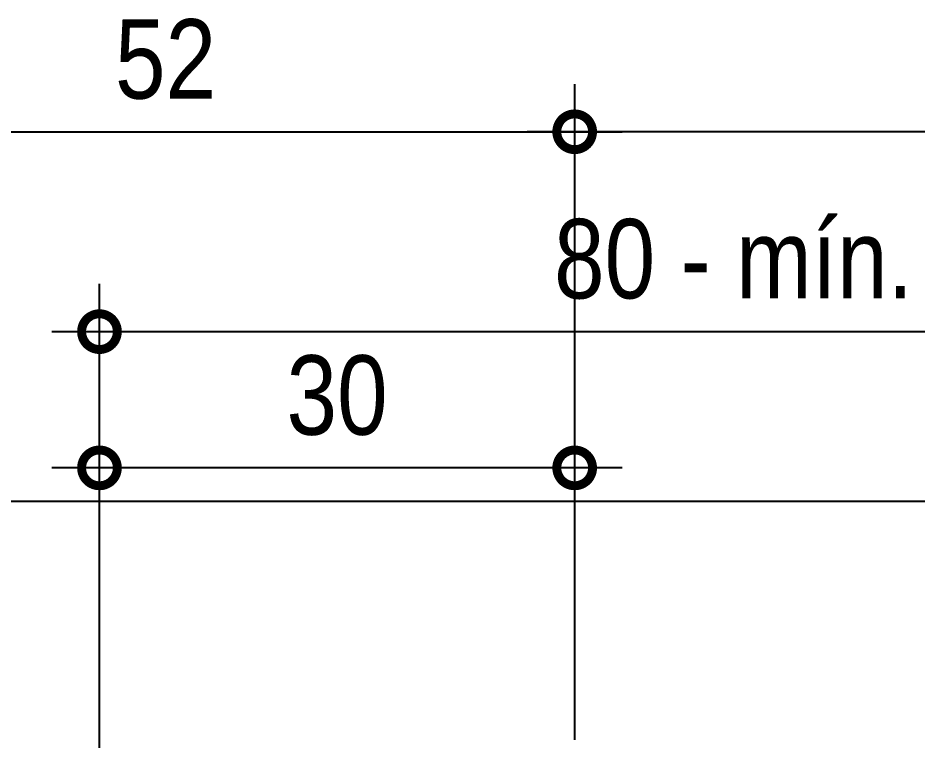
# Model space of a CAD drawing. Header units: metres. Extents: x 3 to 168, y -142 to 28.
# Drawn here: x 98.238 to 98.805, y -79.089 to -78.62 of the extents above; entities that cross this region are included whole.
import ezdxf

# ---------------------------------------------------------------- set-up
doc = ezdxf.new("R2010")
doc.units = ezdxf.units.M
doc.layers.add('ARQ-ALV OSSO', color=5, linetype='Continuous')
doc.layers.add('ARQ-DIM', color=2, linetype='Continuous')
doc.styles.add('Adesa', font='ARIALN.TTF')
doc.dimstyles.new('ADESA 1-0025', dxfattribs={"dimtxt": 0.05, "dimasz": 0.045, "dimexe": 0.03, "dimexo": 0.04, "dimgap": 0.02, "dimtad": 1, "dimtoh": 1, "dimdec": 0, "dimlfac": 100, "dimzin": 4, "dimtxsty": 'Adesa', "dimblk": 'DOTSMALL', "dimcen": 1, "dimdle": 0.03, "dimclrd": 1, "dimclre": 1, "dimclrt": 256, "dimazin": 1, "dimtm": 1e-09, "dimtfac": 1, "dimtdec": 0, "dimtix": 1, "dimtmove": 2, "dimatfit": 0, "dimldrblk": 'DOTSMALL', "dimfxl": 0.8, "dimtvp": 2, "dimtolj": 1, "dimtzin": 0, "dimarcsym": 0})

# ---------------------------------------------------------------- blocks, each defined once
blk = doc.blocks.new('_DotSmall')
at = {"color": 0, "linetype": 'ByBlock', "const_width": 0.5}
blk.add_lwpolyline([(-0.0625, 0, 1), (0.0625, 0, 1)], format="xyb", close=True, dxfattribs=at)
blk = doc.blocks.new('*D316')
at = {"layer": 'ARQ-DIM', "color": 1, "lineweight": -2, "transparency": 16777216}
for p, q in [((98.28971, -79.07976), (98.28971, -78.87361)), ((98.58895, -79.07476), (98.58895, -78.87361)), ((98.61895, -78.90361), (98.25971, -78.90361))]:
    blk.add_line(p, q, dxfattribs=at)
at = {"layer": 'Defpoints', "color": 0, "transparency": 16777216}
for p in [(98.28971, -78.90361), (98.58895, -79.11476, 0.0001), (98.28971, -79.11976)]:
    blk.add_point(p, dxfattribs=at)
at = {"layer": 'ARQ-DIM', "color": 1, "lineweight": -2, "transparency": 16777216, "xscale": 0.045, "yscale": 0.045, "zscale": 0.045, "rotation": 180}
blk.add_blockref('_DotSmall', (98.28971, -78.90361), dxfattribs=at)
at = {"layer": 'ARQ-DIM', "color": 1, "lineweight": -2, "transparency": 16777216, "xscale": 0.045, "yscale": 0.045, "zscale": 0.045}
blk.add_blockref('_DotSmall', (98.58895, -78.90361), dxfattribs=at)
at = {"layer": 'ARQ-DIM', "transparency": 16777216, "insert": (98.43933, -78.85809), "char_height": 0.05, "attachment_point": 5, "style": 'Adesa'}
blk.add_mtext('\\A1;30', dxfattribs=at)
blk = doc.blocks.new('*D317')
at = {"layer": 'ARQ-DIM', "color": 1, "lineweight": -2, "transparency": 16777216}
for p, q in [((98.28971, -79.07976), (98.28971, -78.78784)), ((99.08819, -79.09296), (99.08819, -78.78784)), ((98.25971, -78.81784), (99.11819, -78.81784))]:
    blk.add_line(p, q, dxfattribs=at)
at = {"layer": 'Defpoints', "color": 0, "transparency": 16777216}
for p in [(99.08819, -78.81784), (98.28971, -79.11976, -0.0001), (99.08819, -79.13296, -0.0001)]:
    blk.add_point(p, dxfattribs=at)
at = {"layer": 'ARQ-DIM', "color": 1, "lineweight": -2, "transparency": 16777216, "xscale": 0.045, "yscale": 0.045, "zscale": 0.045, "rotation": 180}
blk.add_blockref('_DotSmall', (98.28971, -78.81784), dxfattribs=at)
at = {"layer": 'ARQ-DIM', "color": 1, "lineweight": -2, "transparency": 16777216, "xscale": 0.045, "yscale": 0.045, "zscale": 0.045}
blk.add_blockref('_DotSmall', (99.08819, -78.81784), dxfattribs=at)
at = {"layer": 'ARQ-DIM', "transparency": 16777216, "insert": (98.68895, -78.77227), "char_height": 0.05, "attachment_point": 5, "style": 'Adesa'}
blk.add_mtext('\\A1;80 - mín.', dxfattribs=at)
blk = doc.blocks.new('*D322')
at = {"layer": 'ARQ-DIM', "color": 1, "lineweight": -2, "transparency": 16777216}
for p, q in [((98.07375, -79.06717), (98.07375, -78.66202)), ((98.58895, -79.03476), (98.58895, -78.66202)), ((98.04375, -78.69202), (98.61895, -78.69202))]:
    blk.add_line(p, q, dxfattribs=at)
at = {"layer": 'Defpoints', "color": 0, "transparency": 16777216}
for p in [(98.58895, -78.69202), (98.58895, -79.07476, 0.0001), (98.07375, -79.10717)]:
    blk.add_point(p, dxfattribs=at)
at = {"layer": 'ARQ-DIM', "color": 1, "lineweight": -2, "transparency": 16777216, "xscale": 0.045, "yscale": 0.045, "zscale": 0.045, "rotation": 180}
blk.add_blockref('_DotSmall', (98.07375, -78.69202), dxfattribs=at)
at = {"layer": 'ARQ-DIM', "color": 1, "lineweight": -2, "transparency": 16777216, "xscale": 0.045, "yscale": 0.045, "zscale": 0.045}
blk.add_blockref('_DotSmall', (98.58895, -78.69202), dxfattribs=at)
at = {"layer": 'ARQ-DIM', "transparency": 16777216, "insert": (98.33135, -78.6465), "char_height": 0.05, "attachment_point": 5, "style": 'Adesa'}
blk.add_mtext('\\A1;52', dxfattribs=at)
blk = doc.blocks.new('*D323')
at = {"layer": 'ARQ-DIM', "color": 1, "lineweight": -2, "transparency": 16777216}
for p, q in [((98.58895, -79.03476), (98.58895, -78.66202)), ((100.02763, -79.07975), (100.02763, -78.66202)), ((100.05763, -78.69202), (98.55895, -78.69202))]:
    blk.add_line(p, q, dxfattribs=at)
at = {"layer": 'Defpoints', "color": 0, "transparency": 16777216}
for p in [(98.58895, -78.69202), (98.58895, -79.07476, 0), (100.02763, -79.11975)]:
    blk.add_point(p, dxfattribs=at)
at = {"layer": 'ARQ-DIM', "color": 1, "lineweight": -2, "transparency": 16777216, "xscale": 0.045, "yscale": 0.045, "zscale": 0.045, "rotation": 180}
blk.add_blockref('_DotSmall', (98.58895, -78.69202), dxfattribs=at)
at = {"layer": 'ARQ-DIM', "color": 1, "lineweight": -2, "transparency": 16777216, "xscale": 0.045, "yscale": 0.045, "zscale": 0.045}
blk.add_blockref('_DotSmall', (100.02763, -78.69202), dxfattribs=at)
at = {"layer": 'ARQ-DIM', "transparency": 16777216, "insert": (99.30829, -78.64692), "char_height": 0.05, "attachment_point": 5, "style": 'Adesa'}
blk.add_mtext('\\A1;144', dxfattribs=at)
blk = doc.blocks.new('AREAS MOLHADAS')
at = {"layer": 'ARQ-ALV OSSO', "elevation": 0}
blk.add_lwpolyline([(100.63167, -78.92475), (97.93375, -78.92475)], dxfattribs=at)
at = {"layer": 'ARQ-DIM'}
dim = blk.add_linear_dim(base=(98.58895, -78.69202), p1=(98.07375, -79.10717), p2=(98.58895, -79.07476, 0.0001), dimstyle='ADESA 1-0025', dxfattribs=at)
dim.commit()
dim.dimension.update_dxf_attribs({"geometry": '*D322', "text_midpoint": (98.33135, -78.6465)})
for base, p1, p2, picture, middle in [((98.58895, -78.69202, 0), (100.02763, -79.11975, 0), (98.58895, -79.07476, -0.00001), '*D323', (99.30829, -78.64692, 0)), ((98.28971, -78.90361, 0.0001), (98.58895, -79.11476, 0.0002), (98.28971, -79.11976, 0.0001), '*D316', (98.43933, -78.85809, 0.0001))]:
    dim = blk.add_linear_dim(base=base, p1=p1, p2=p2, angle=180, dimstyle='ADESA 1-0025', dxfattribs=at)
    dim.commit()
    dim.dimension.update_dxf_attribs({"geometry": picture, "text_midpoint": middle})
dim = blk.add_linear_dim(base=(99.08819, -78.81784, 0.0002), p1=(98.28971, -79.11976, 0.0001), p2=(99.08819, -79.13296, 0.0001), angle=180, text='<> - mín.', dimstyle='ADESA 1-0025', dxfattribs=at)
dim.commit()
dim.dimension.update_dxf_attribs({"geometry": '*D317', "text_midpoint": (98.68895, -78.77227, 0.0002)})

msp = doc.modelspace()

# ---------------------------------------------------------------- block references
msp.add_blockref('AREAS MOLHADAS', (0, 0))

doc.saveas('drawing.dxf')
